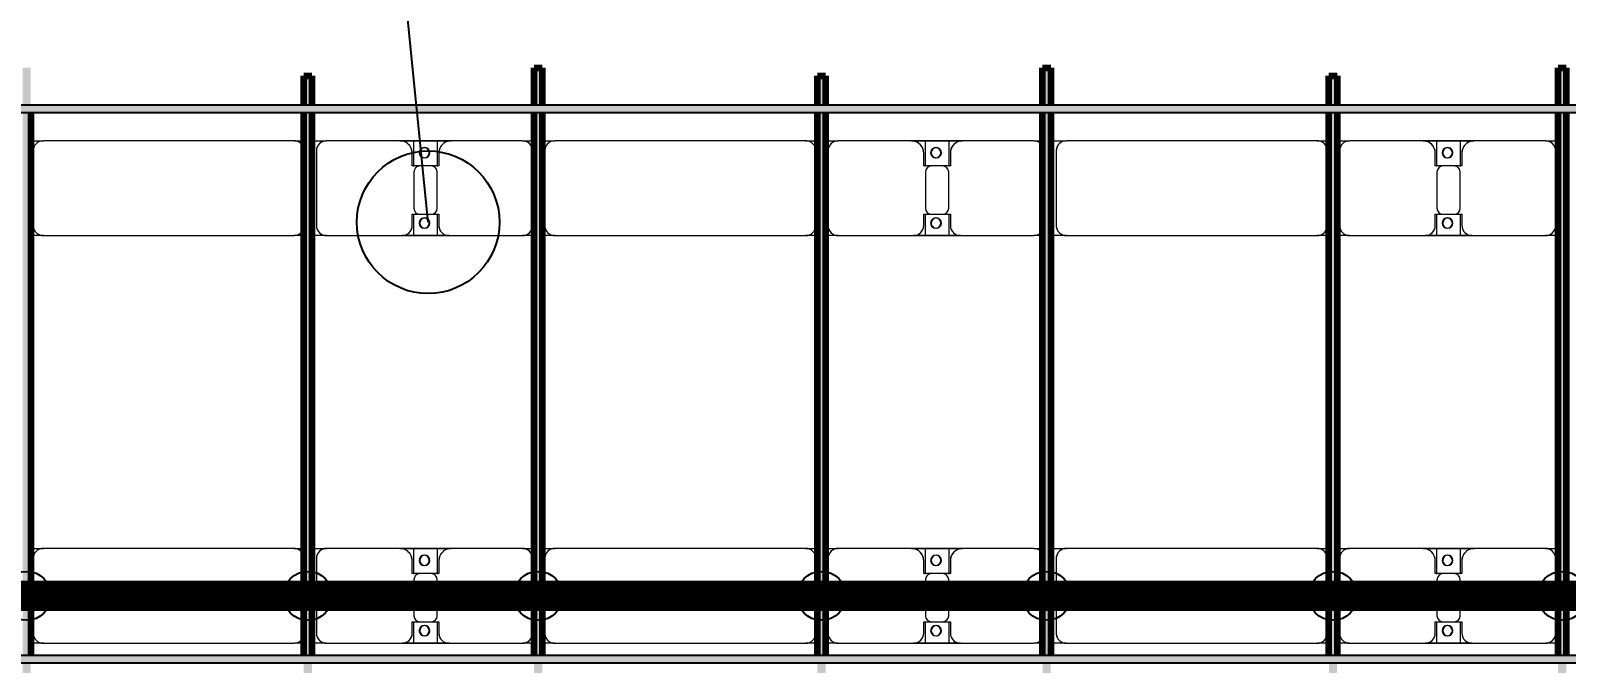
# Model space of a CAD drawing. Header units: millimetres. Extents: x -268744 to 115753, y -96240 to -10461.
# Drawn here: x -232124 to -224589, y -22647 to -19543 of the extents above; entities that cross this region are included whole.
import ezdxf

# ---------------------------------------------------------------- set-up
doc = ezdxf.new("R2010")
doc.units = ezdxf.units.MM
for name, color, linetype, lineweight in [('A-ANNO-DIMS', 211, 'Continuous', 9), ('A-ANNO-DIMS-900', 211, 'Continuous', 9), ('A-GENM', 13, 'Continuous', 9), ('S-BEAM', 12, 'Continuous', 9)]:
    doc.layers.add(name, color=color, linetype=linetype, lineweight=lineweight)
for name, color, linetype in [('GC-BICH NEO', 6, 'Continuous'), ('GC-DAY NEO', 5, 'Continuous'), ('GC-HOP 40x60 GIA CUONG', 1, 'Continuous')]:
    doc.layers.add(name, color=color, linetype=linetype)
doc.styles.add('Trebuchet MS', font='trebuc.ttf', dxfattribs={"width": 0.8, "height": 2700})
doc.dimstyles.new('Arc_Length_-_3mm_Trebuchet_MS_3', dxfattribs={"dimscale": 304.8, "dimtxt": 2783.567448, "dimasz": 2.952756, "dimexe": 4.429134, "dimexo": 4.429134, "dimgap": 0.885827, "dimtad": 1, "dimdec": 0, "dimrnd": 10, "dimzin": 0, "dimdsep": 46, "dimtxsty": 'Trebuchet MS', "dimblk1": 'OBLIQUE', "dimblk2": 'OBLIQUE', "dimsah": 1, "dimcen": 0.09, "dimdle": 2.952756, "dimazin": 0, "dimtfac": 1, "dimtdec": 4, "dimtix": 1, "dimtmove": 0, "dimatfit": 3, "dimfxl": 1, "dimtvp": 1, "dimtfill": 1, "dimtolj": 1, "dimtzin": 0, "dimarcsym": 2})

# ---------------------------------------------------------------- blocks, each defined once
blk = doc.blocks.new('Dầm C52 - Dầm C52-V21-KHUNG KẾT CẤU BÈ PIN 1')
at = {"layer": 'S-BEAM', "lineweight": 140}
h = blk.add_hatch(color=1, dxfattribs=at)
h.paths.add_polyline_path([(-25480.9, 20), (-25480.9, -20), (-25440.9, -20), (-25445.2, 20)])
h.paths.add_polyline_path([(-25400.9, 20), (-25400.9, -20), (-19440.9, -20), (-19443, 20), (-24983.5, 20)])
h.paths.add_polyline_path([(-19400.9, 5.7), (-19400.9, -20), (-13440.9, -20), (-13440.9, 20), (-19400.9, 20)])
h.paths.add_polyline_path([(-13400.9, 5.7), (-13400.9, -20), (-7440.9, -20), (-7440.9, 20), (-13400.9, 20)])
h.paths.add_polyline_path([(-7400.9, -20), (-1440.9, -20), (-1440.9, 20), (-7400.9, 20), (-7400.9, 5.7)])
h.paths.add_polyline_path([(-1400.9, 5.7), (-1400.9, -20), (4559.1, -20), (4559.1, 20), (-1400.9, 20)])
h.paths.add_polyline_path([(4599.1, 20), (4599.1, -20), (10559.1, -20), (10559.1, 20), (5027.2, 20)])
h.paths.add_polyline_path([(10599.1, 5.7), (10599.1, -20), (16559.1, -20), (16559.1, 20), (10599.1, 20)])
h.paths.add_polyline_path([(16599.1, -20), (22559.1, -20), (22559.1, 20), (16599.1, 20), (16599.1, 5.7)])
h.paths.add_polyline_path([(22599.1, 5.7), (22599.1, -20), (25259.1, -20), (25259.1, 20), (22599.1, 20)])
h.paths.add_polyline_path([(25299.1, -20), (25480.9, -20), (25480.9, 20), (25299.1, 20), (25299.1, 5.7)])
at = {"layer": 'S-BEAM', "color": 1, "lineweight": 140}
blk.add_line((25259.1, -20), (22599.1, -20), dxfattribs=at)
blk = doc.blocks.new('Dầm C52 - Dầm C52-102503-KHUNG KẾT CẤU BÈ PIN 1')
at = {"layer": 'S-BEAM', "lineweight": 140}
h = blk.add_hatch(color=1, dxfattribs=at)
h.paths.add_polyline_path([(-25480.9, 20), (-25480.9, -20), (-25440.9, -20), (-25440.9, 20)])
h.paths.add_polyline_path([(-25400.9, 20), (-25400.9, -20), (-19440.9, -20), (-19443, 20), (-24983.5, 20)])
h.paths.add_polyline_path([(-19400.9, 20), (-19400.9, -20), (-13440.9, -20), (-13440.9, 20), (-17596.2, 20)])
h.paths.add_polyline_path([(-13400.9, -20), (-7440.9, -20), (-7440.9, 20), (-13400.9, 20)])
h.paths.add_polyline_path([(-7400.9, -20), (-1440.9, -20), (-1440.9, 20), (-7400.9, 20)])
h.paths.add_polyline_path([(-1400.9, -20), (4559.1, -20), (4559.1, 20), (-1400.9, 20)])
h.paths.add_polyline_path([(4599.1, -20), (10559.1, -20), (10559.1, 20), (4599.1, 20)])
h.paths.add_polyline_path([(10599.1, 20), (10599.1, -20), (16559.1, -20), (16559.1, 20), (11952.8, 20)])
h.paths.add_polyline_path([(16599.1, -20), (22559.1, -20), (22559.1, 20), (16599.1, 20)])
h.paths.add_polyline_path([(22599.1, -20), (25259.1, -20), (25259.1, 20), (22599.1, 20)])
h.paths.add_polyline_path([(25299.1, -20), (25441.8, -20), (25441.8, 20), (25299.1, 20)])
at = {"layer": 'S-BEAM', "color": 1, "lineweight": 140}
for p, q in [((22599.1, 20), (25259.1, 20)), ((25299.1, 20), (25441.8, 20)), ((25441.8, 20), (25441.8, -20)), ((25259.1, -20), (22599.1, -20)), ((25441.8, -20), (25299.1, -20))]:
    blk.add_line(p, q, dxfattribs=at)
blk = doc.blocks.new('Dầm C52 - Dầm C52-V2-KHUNG KẾT CẤU BÈ PIN 1')
at = {"layer": 'S-BEAM', "lineweight": 140}
h = blk.add_hatch(color=1, dxfattribs=at)
h.paths.add_polyline_path([(-25480.9, 20), (-25480.9, -20), (-25440.9, -20), (-25440.9, 20)])
h.paths.add_polyline_path([(-25400.9, 20), (-25400.9, -20), (-19440.9, -20), (-19443, 20), (-24983.5, 20)])
h.paths.add_polyline_path([(-19400.9, 20), (-19400.9, -20), (-13440.9, -20), (-13440.9, 20), (-18519.6, 20)])
h.paths.add_polyline_path([(-13400.9, -20), (-7440.9, -20), (-7440.9, 20), (-13400.9, 20)])
h.paths.add_polyline_path([(-7400.9, 20), (-7400.9, -20), (-1440.9, -20), (-1440.9, 20), (-6515.3, 20)])
h.paths.add_polyline_path([(-1400.9, 20), (-1400.9, -20), (4559.1, -20), (4559.1, 20), (-974.9, 20)])
h.paths.add_polyline_path([(4599.1, -20), (10559.1, -20), (10559.1, 20), (4599.1, 20)])
h.paths.add_polyline_path([(10599.1, -20), (16559.1, -20), (16559.1, 20), (10599.1, 20)])
h.paths.add_polyline_path([(16599.1, 20), (16599.1, -20), (22559.1, -20), (22559.1, 20), (17493.2, 20)])
h.paths.add_polyline_path([(22599.1, 20), (22599.1, -20), (25259.1, -20), (25259.1, 20), (23033.7, 20)])
h.paths.add_polyline_path([(25299.1, -20), (25480.9, -20), (25480.9, 20), (25299.1, 20)])
at = {"layer": 'S-BEAM', "color": 1, "lineweight": 140}
for p, q in [((22599.1, 20), (25259.1, 20)), ((25299.1, 20), (25480.9, 20)), ((25480.9, 20), (25480.9, -20)), ((25259.1, -20), (22599.1, -20)), ((25480.9, -20), (25299.1, -20))]:
    blk.add_line(p, q, dxfattribs=at)
blk = doc.blocks.new('Dai phao do pin - DẢI PHAO ĐỠ PIN-V27-KHUNG KẾT CẤU BÈ PIN 1')
at = {"layer": 'A-GENM', "color": 7}
for p, q in [((21907.6, 241.6), (21969.7, 241.6)), ((21907.6, 241.6), (21969.7, 241.6)), ((23200.3, 241.6), (21969.7, 241.6)), ((23200.3, 241.6), (23247.6, 241.6)), ((23200.3, 241.6), (23247.6, 241.6)), ((23287.6, 241.6), (23359.7, 241.6)), ((23287.6, 241.6), (23359.7, 241.6)), ((23719.7, 241.6), (23359.7, 241.6)), ((23719.7, 241.6), (23902.2, 241.6)), ((23902.2, 241.6), (23719.7, 241.6)), ((23787.8, 241.6), (23970.3, 241.6)), ((23787.8, 116.2), (23787.8, 241.6)), ((23970.3, 241.6), (23787.8, 241.6)), ((23902.2, 241.6), (23902.2, 116.2)), ((24320.3, 241.6), (23970.3, 241.6)), ((24320.3, 241.6), (24377.6, 241.6)), ((24320.3, 241.6), (24377.6, 241.6)), ((24417.6, 241.6), (24479.7, 241.6)), ((24417.6, 241.6), (24479.7, 241.6)), ((25710.3, 241.6), (24479.7, 241.6)), ((25710.3, 241.6), (25767.6, 241.6)), ((25710.3, 241.6), (25767.6, 241.6)), ((25807.6, 241.6), (25869.7, 241.6)), ((25807.6, 241.6), (25869.7, 241.6)), ((26229.7, 241.6), (25869.7, 241.6)), ((26229.7, 241.6), (26412.2, 241.6)), ((26412.2, 241.6), (26229.7, 241.6)), ((26297.8, 241.6), (26480.3, 241.6)), ((26297.8, 116.2), (26297.8, 241.6)), ((26480.3, 241.6), (26297.8, 241.6)), ((26412.2, 241.6), (26412.2, 116.2)), ((26830.3, 241.6), (26480.3, 241.6)), ((26830.3, 241.6), (26872.6, 241.6)), ((26830.3, 241.6), (26872.6, 241.6)), ((26912.6, 241.6), (26989.7, 241.6)), ((26912.6, 241.6), (26989.7, 241.6)), ((28220.3, 241.6), (26989.7, 241.6)), ((28220.3, 241.6), (28277.6, 241.6)), ((28220.3, 241.6), (28277.6, 241.6)), ((28317.6, 241.6), (28379.7, 241.6)), ((28317.6, 241.6), (28379.7, 241.6)), ((28739.7, 241.6), (28379.7, 241.6)), ((28739.7, 241.6), (28922.2, 241.6)), ((28922.2, 241.6), (28739.7, 241.6)), ((28807.8, 241.6), (28990.3, 241.6)), ((28807.8, 116.2), (28807.8, 241.6)), ((28990.3, 241.6), (28807.8, 241.6)), ((28922.2, 241.6), (28922.2, 116.2)), ((29340.3, 241.6), (28990.3, 241.6)), ((29340.3, 241.6), (29402.6, 241.6)), ((29340.3, 241.6), (29402.6, 241.6)), ((21919.7, 191.6), (21919.7, -173.4)), ((23309.7, 191.6), (23309.7, -173.4)), ((23779.7, 118.2), (23779.7, 181.6)), ((23910.3, 181.6), (23910.3, 118.2)), ((24370.3, -173.4), (24370.3, 191.6)), ((24429.7, 191.6), (24429.7, -173.4)), ((25760.3, -173.4), (25760.3, 191.6)), ((25819.7, 191.6), (25819.7, -173.4)), ((26289.7, 118.2), (26289.7, 181.6)), ((26420.3, 181.6), (26420.3, 118.2)), ((26939.7, 191.6), (26939.7, -173.4)), ((28270.3, -173.4), (28270.3, 191.6)), ((28329.7, 191.6), (28329.7, -173.4)), ((28799.7, 118.2), (28799.7, 181.6)), ((28930.3, 181.6), (28930.3, 118.2)), ((29390.3, -173.4), (29390.3, 191.6)), ((23872.2, 118.2), (23779.7, 118.2)), ((23787.8, 88.2), (23787.8, -88.2)), ((23910.3, 118.2), (23817.8, 118.2)), ((23902.2, -88.2), (23902.2, 88.2)), ((26382.2, 118.2), (26289.7, 118.2)), ((26297.8, 88.2), (26297.8, -88.2)), ((26420.3, 118.2), (26327.8, 118.2)), ((26412.2, -88.2), (26412.2, 88.2)), ((28892.2, 118.2), (28799.7, 118.2)), ((28807.8, 88.2), (28807.8, -88.2)), ((28930.3, 118.2), (28837.8, 118.2)), ((28922.2, -88.2), (28922.2, 88.2)), ((23779.7, -173.4), (23779.7, -118.2)), ((23779.7, -118.2), (23872.2, -118.2)), ((23787.8, -223.4), (23787.8, -116.2)), ((23817.8, -118.2), (23910.3, -118.2)), ((23902.2, -116.2), (23902.2, -223.4)), ((23910.3, -118.2), (23910.3, -173.4)), ((26289.7, -173.4), (26289.7, -118.2)), ((26289.7, -118.2), (26382.2, -118.2)), ((26297.8, -223.4), (26297.8, -116.2)), ((26327.8, -118.2), (26420.3, -118.2)), ((26412.2, -116.2), (26412.2, -223.4)), ((26420.3, -118.2), (26420.3, -173.4)), ((28799.7, -173.4), (28799.7, -118.2)), ((28799.7, -118.2), (28892.2, -118.2)), ((28807.8, -223.4), (28807.8, -116.2)), ((28837.8, -118.2), (28930.3, -118.2)), ((28922.2, -116.2), (28922.2, -223.4)), ((28930.3, -118.2), (28930.3, -173.4)), ((21969.7, -223.4), (21907.6, -223.4)), ((21969.7, -223.4), (21907.6, -223.4)), ((21969.7, -223.4), (23200.3, -223.4)), ((23247.6, -223.4), (23200.3, -223.4)), ((23247.6, -223.4), (23200.3, -223.4)), ((23359.7, -223.4), (23287.6, -223.4)), ((23359.7, -223.4), (23287.6, -223.4)), ((23359.7, -223.4), (23729.7, -223.4)), ((23902.2, -223.4), (23729.7, -223.4)), ((23729.7, -223.4), (23902.2, -223.4)), ((23960.3, -223.4), (23787.8, -223.4)), ((23787.8, -223.4), (23960.3, -223.4)), ((23960.3, -223.4), (24320.3, -223.4)), ((24377.6, -223.4), (24320.3, -223.4)), ((24377.6, -223.4), (24320.3, -223.4)), ((24479.7, -223.4), (24417.6, -223.4)), ((24479.7, -223.4), (24417.6, -223.4)), ((24479.7, -223.4), (25710.3, -223.4)), ((25767.6, -223.4), (25710.3, -223.4)), ((25767.6, -223.4), (25710.3, -223.4)), ((25869.7, -223.4), (25807.6, -223.4)), ((25869.7, -223.4), (25807.6, -223.4)), ((25869.7, -223.4), (26239.7, -223.4)), ((26412.2, -223.4), (26239.7, -223.4)), ((26239.7, -223.4), (26412.2, -223.4)), ((26470.3, -223.4), (26297.8, -223.4)), ((26297.8, -223.4), (26470.3, -223.4)), ((26470.3, -223.4), (26830.3, -223.4)), ((26872.6, -223.4), (26830.3, -223.4)), ((26872.6, -223.4), (26830.3, -223.4)), ((26989.7, -223.4), (26912.6, -223.4)), ((26989.7, -223.4), (26912.6, -223.4)), ((26989.7, -223.4), (28220.3, -223.4)), ((28277.6, -223.4), (28220.3, -223.4)), ((28277.6, -223.4), (28220.3, -223.4)), ((28379.7, -223.4), (28317.6, -223.4)), ((28379.7, -223.4), (28317.6, -223.4)), ((28379.7, -223.4), (28749.7, -223.4)), ((28922.2, -223.4), (28749.7, -223.4)), ((28749.7, -223.4), (28922.2, -223.4)), ((28980.3, -223.4), (28807.8, -223.4)), ((28807.8, -223.4), (28980.3, -223.4)), ((28980.3, -223.4), (29340.3, -223.4)), ((29402.6, -223.4), (29340.3, -223.4)), ((29402.6, -223.4), (29340.3, -223.4))]:
    blk.add_line(p, q, dxfattribs=at)
for centre, radius, start, end in [((21969.7, 191.6), 50, 90, 180), ((21969.7, 191.6), 50, 105, 135), ((23200.3, 191.6), 50, 30, 90), ((23200.3, 191.6), 50, 60, 90), ((23359.7, 191.6), 50, 90, 180), ((23359.7, 191.6), 50, 105, 180), ((23719.7, 181.6), 60, 0, 90), ((23719.7, 181.6), 60, 0, 60), ((23970.3, 181.6), 60, 90, 180), ((23970.3, 181.6), 60, 120, 180), ((24320.3, 191.6), 50, 360, 90), ((24320.3, 191.6), 50, 360, 75), ((24479.7, 191.6), 50, 90, 180), ((24479.7, 191.6), 50, 105, 135), ((25710.3, 191.6), 50, 0, 90), ((25710.3, 191.6), 50, 60, 90), ((25869.7, 191.6), 50, 90, 180), ((25869.7, 191.6), 50, 105, 180), ((26229.7, 181.6), 60, 0, 90), ((26229.7, 181.6), 60, 0, 60), ((26480.3, 181.6), 60, 90, 180), ((26480.3, 181.6), 60, 120, 180), ((26830.3, 191.6), 50, 30, 90), ((26830.3, 191.6), 50, 30, 75), ((26989.7, 191.6), 50, 90, 180), ((26989.7, 191.6), 50, 105, 135), ((28220.3, 191.6), 50, 0, 90), ((28220.3, 191.6), 50, 60, 90), ((28379.7, 191.6), 50, 90, 180), ((28379.7, 191.6), 50, 105, 180), ((28739.7, 181.6), 60, 360, 90), ((28739.7, 181.6), 60, 360, 60), ((28990.3, 181.6), 60, 90, 180), ((28990.3, 181.6), 60, 120, 180), ((29340.3, 191.6), 50, 360, 90), ((29340.3, 191.6), 50, 360, 75), ((21969.7, 191.6), 50, 150, 180), ((23838.6, 183.2), 25, 0, 180), ((23838.6, 183.2), 25, 180, 0), ((23838.6, 183.2), 25, 360, 165), ((23841.4, 183.2), 25, 360, 180), ((23841.4, 183.2), 25, 90, 180), ((23841.4, 183.2), 25, 180, 0), ((23841.4, 183.2), 25, 180, 300), ((23838.6, 183.2), 25, 210, 0), ((23841.4, 183.2), 25, 15, 75), ((23841.4, 183.2), 25, 330, 345), ((24479.7, 191.6), 50, 150, 180), ((25710.3, 191.6), 50, 15, 30), ((26348.6, 183.2), 25, 360, 180), ((26348.6, 183.2), 25, 180, 360), ((26348.6, 183.2), 25, 360, 165), ((26351.4, 183.2), 25, 0, 180), ((26351.4, 183.2), 25, 90, 180), ((26351.4, 183.2), 25, 180, 360), ((26351.4, 183.2), 25, 180, 300), ((26348.6, 183.2), 25, 210, 360), ((26351.4, 183.2), 25, 15, 75), ((26351.4, 183.2), 25, 330, 345), ((26989.7, 191.6), 50, 150, 180), ((28220.3, 191.6), 50, 15, 30), ((28858.6, 183.2), 25, 0, 180), ((28858.6, 183.2), 25, 180, 0), ((28858.6, 183.2), 25, 0, 165), ((28861.4, 183.2), 25, 0, 180), ((28861.4, 183.2), 25, 90, 180), ((28861.4, 183.2), 25, 180, 0), ((28861.4, 183.2), 25, 180, 300), ((28858.6, 183.2), 25, 210, 0), ((28861.4, 183.2), 25, 15, 75), ((28861.4, 183.2), 25, 330, 345), ((23817.8, 88.2), 30, 90, 180), ((23872.2, 88.2), 30, 360, 90), ((26327.8, 88.2), 30, 90, 180), ((26382.2, 88.2), 30, 360, 90), ((28837.8, 88.2), 30, 90, 180), ((28892.2, 88.2), 30, 0, 90), ((23817.8, -88.2), 30, 180, 270), ((23838.6, -161.8), 25, 0, 180), ((23838.6, -161.8), 25, 105, 165), ((23841.4, -161.8), 25, 0, 180), ((23841.4, -161.8), 25, 105, 180), ((23838.6, -161.8), 25, 0, 75), ((23841.4, -161.8), 25, 15, 75), ((23872.2, -88.2), 30, 270, 360), ((26327.8, -88.2), 30, 180, 270), ((26348.6, -161.8), 25, 0, 180), ((26348.6, -161.8), 25, 105, 165), ((26351.4, -161.8), 25, 0, 180), ((26351.4, -161.8), 25, 105, 180), ((26348.6, -161.8), 25, 0, 75), ((26351.4, -161.8), 25, 15, 75), ((26382.2, -88.2), 30, 270, 360), ((28837.8, -88.2), 30, 180, 270), ((28858.6, -161.8), 25, 360, 180), ((28858.6, -161.8), 25, 105, 165), ((28861.4, -161.8), 25, 360, 180), ((28861.4, -161.8), 25, 105, 180), ((28858.6, -161.8), 25, 0, 75), ((28861.4, -161.8), 25, 15, 75), ((28892.2, -88.2), 30, 270, 360), ((21969.7, -173.4), 50, 180, 270), ((21969.7, -173.4), 50, 180, 210), ((21969.7, -173.4), 50, 240, 270), ((23200.3, -173.4), 50, 270, 330), ((23200.3, -173.4), 50, 285, 300), ((23359.7, -173.4), 50, 180, 270), ((23359.7, -173.4), 50, 180, 255), ((23729.7, -173.4), 50, 270, 360), ((23729.7, -173.4), 50, 285, 0), ((23838.6, -161.8), 25, 180, 360), ((23838.6, -161.8), 25, 195, 0), ((23841.4, -161.8), 25, 180, 0), ((23841.4, -161.8), 25, 180, 270), ((23841.4, -161.8), 25, 285, 345), ((23960.3, -173.4), 50, 180, 270), ((23960.3, -173.4), 50, 180, 255), ((24320.3, -173.4), 50, 270, 360), ((24320.3, -173.4), 50, 285, 360), ((24479.7, -173.4), 50, 180, 270), ((24479.7, -173.4), 50, 180, 210), ((24479.7, -173.4), 50, 240, 270), ((25710.3, -173.4), 50, 270, 360), ((25710.3, -173.4), 50, 285, 300), ((25710.3, -173.4), 50, 330, 360), ((25869.7, -173.4), 50, 180, 270), ((25869.7, -173.4), 50, 180, 255), ((26239.7, -173.4), 50, 270, 360), ((26239.7, -173.4), 50, 285, 360), ((26348.6, -161.8), 25, 180, 0), ((26348.6, -161.8), 25, 195, 0), ((26351.4, -161.8), 25, 180, 0), ((26351.4, -161.8), 25, 180, 270), ((26351.4, -161.8), 25, 285, 345), ((26470.3, -173.4), 50, 180, 270), ((26470.3, -173.4), 50, 180, 255), ((26830.3, -173.4), 50, 270, 330), ((26830.3, -173.4), 50, 285, 330), ((26989.7, -173.4), 50, 180, 270), ((26989.7, -173.4), 50, 180, 210), ((26989.7, -173.4), 50, 240, 270), ((28220.3, -173.4), 50, 270, 0), ((28220.3, -173.4), 50, 285, 300), ((28220.3, -173.4), 50, 330, 0), ((28379.7, -173.4), 50, 180, 270), ((28379.7, -173.4), 50, 180, 255), ((28749.7, -173.4), 50, 270, 360), ((28749.7, -173.4), 50, 285, 360), ((28858.6, -161.8), 25, 180, 0), ((28858.6, -161.8), 25, 195, 0), ((28861.4, -161.8), 25, 180, 360), ((28861.4, -161.8), 25, 180, 270), ((28861.4, -161.8), 25, 285, 345), ((28980.3, -173.4), 50, 180, 270), ((28980.3, -173.4), 50, 180, 255), ((29340.3, -173.4), 50, 270, 360), ((29340.3, -173.4), 50, 285, 360)]:
    blk.add_arc(centre, radius, start, end, dxfattribs=at)
blk = doc.blocks.new('Dai phao do pin - DẢI PHAO ĐỠ PIN-V28-KHUNG KẾT CẤU BÈ PIN 1')
at = {"layer": 'A-GENM', "color": 7}
for p, q in [((21907.6, 241.6), (21969.7, 241.6)), ((21907.6, 241.6), (21969.7, 241.6)), ((23200.3, 241.6), (21969.7, 241.6)), ((23200.3, 241.6), (23247.6, 241.6)), ((23200.3, 241.6), (23247.6, 241.6)), ((23287.6, 241.6), (23359.7, 241.6)), ((23287.6, 241.6), (23359.7, 241.6)), ((23719.7, 241.6), (23359.7, 241.6)), ((23719.7, 241.6), (23902.2, 241.6)), ((23902.2, 241.6), (23719.7, 241.6)), ((23787.8, 241.6), (23970.3, 241.6)), ((23787.8, 116.2), (23787.8, 241.6)), ((23970.3, 241.6), (23787.8, 241.6)), ((23902.2, 241.6), (23902.2, 116.2)), ((24320.3, 241.6), (23970.3, 241.6)), ((24320.3, 241.6), (24377.6, 241.6)), ((24320.3, 241.6), (24377.6, 241.6)), ((24417.6, 241.6), (24479.7, 241.6)), ((24417.6, 241.6), (24479.7, 241.6)), ((25710.3, 241.6), (24479.7, 241.6)), ((25710.3, 241.6), (25767.6, 241.6)), ((25710.3, 241.6), (25767.6, 241.6)), ((25807.6, 241.6), (25869.7, 241.6)), ((25807.6, 241.6), (25869.7, 241.6)), ((26229.7, 241.6), (25869.7, 241.6)), ((26229.7, 241.6), (26412.2, 241.6)), ((26412.2, 241.6), (26229.7, 241.6)), ((26297.8, 241.6), (26480.3, 241.6)), ((26297.8, 116.2), (26297.8, 241.6)), ((26480.3, 241.6), (26297.8, 241.6)), ((26412.2, 241.6), (26412.2, 116.2)), ((26830.3, 241.6), (26480.3, 241.6)), ((26830.3, 241.6), (26872.6, 241.6)), ((26830.3, 241.6), (26872.6, 241.6)), ((26912.6, 241.6), (26989.7, 241.6)), ((26912.6, 241.6), (26989.7, 241.6)), ((28220.3, 241.6), (26989.7, 241.6)), ((28220.3, 241.6), (28277.6, 241.6)), ((28220.3, 241.6), (28277.6, 241.6)), ((28317.6, 241.6), (28379.7, 241.6)), ((28317.6, 241.6), (28379.7, 241.6)), ((28739.7, 241.6), (28379.7, 241.6)), ((28739.7, 241.6), (28922.2, 241.6)), ((28922.2, 241.6), (28739.7, 241.6)), ((28807.8, 241.6), (28990.3, 241.6)), ((28807.8, 116.2), (28807.8, 241.6)), ((28990.3, 241.6), (28807.8, 241.6)), ((28922.2, 241.6), (28922.2, 116.2)), ((29340.3, 241.6), (28990.3, 241.6)), ((29340.3, 241.6), (29402.6, 241.6)), ((29340.3, 241.6), (29402.6, 241.6)), ((21919.7, 191.6), (21919.7, -173.4)), ((23309.7, 191.6), (23309.7, -173.4)), ((23779.7, 118.2), (23779.7, 181.6)), ((23910.3, 181.6), (23910.3, 118.2)), ((24370.3, -173.4), (24370.3, 191.6)), ((24429.7, 191.6), (24429.7, -173.4)), ((25760.3, -173.4), (25760.3, 191.6)), ((25819.7, 191.6), (25819.7, -173.4)), ((26289.7, 118.2), (26289.7, 181.6)), ((26420.3, 181.6), (26420.3, 118.2)), ((26939.7, 191.6), (26939.7, -173.4)), ((28270.3, -173.4), (28270.3, 191.6)), ((28329.7, 191.6), (28329.7, -173.4)), ((28799.7, 118.2), (28799.7, 181.6)), ((28930.3, 181.6), (28930.3, 118.2)), ((29390.3, -173.4), (29390.3, 191.6)), ((23872.2, 118.2), (23779.7, 118.2)), ((23787.8, 88.2), (23787.8, -88.2)), ((23910.3, 118.2), (23817.8, 118.2)), ((23902.2, -88.2), (23902.2, 88.2)), ((26382.2, 118.2), (26289.7, 118.2)), ((26297.8, 88.2), (26297.8, -88.2)), ((26420.3, 118.2), (26327.8, 118.2)), ((26412.2, -88.2), (26412.2, 88.2)), ((28892.2, 118.2), (28799.7, 118.2)), ((28807.8, 88.2), (28807.8, -88.2)), ((28930.3, 118.2), (28837.8, 118.2)), ((28922.2, -88.2), (28922.2, 88.2)), ((23779.7, -173.4), (23779.7, -118.2)), ((23779.7, -118.2), (23872.2, -118.2)), ((23787.8, -223.4), (23787.8, -116.2)), ((23817.8, -118.2), (23910.3, -118.2)), ((23902.2, -116.2), (23902.2, -223.4)), ((23910.3, -118.2), (23910.3, -173.4)), ((26289.7, -173.4), (26289.7, -118.2)), ((26289.7, -118.2), (26382.2, -118.2)), ((26297.8, -223.4), (26297.8, -116.2)), ((26327.8, -118.2), (26420.3, -118.2)), ((26412.2, -116.2), (26412.2, -223.4)), ((26420.3, -118.2), (26420.3, -173.4)), ((28799.7, -173.4), (28799.7, -118.2)), ((28799.7, -118.2), (28892.2, -118.2)), ((28807.8, -223.4), (28807.8, -116.2)), ((28837.8, -118.2), (28930.3, -118.2)), ((28922.2, -116.2), (28922.2, -223.4)), ((28930.3, -118.2), (28930.3, -173.4)), ((21969.7, -223.4), (21907.6, -223.4)), ((21969.7, -223.4), (21907.6, -223.4)), ((21969.7, -223.4), (23200.3, -223.4)), ((23247.6, -223.4), (23200.3, -223.4)), ((23247.6, -223.4), (23200.3, -223.4)), ((23359.7, -223.4), (23287.6, -223.4)), ((23359.7, -223.4), (23287.6, -223.4)), ((23359.7, -223.4), (23729.7, -223.4)), ((23902.2, -223.4), (23729.7, -223.4)), ((23729.7, -223.4), (23902.2, -223.4)), ((23960.3, -223.4), (23787.8, -223.4)), ((23787.8, -223.4), (23960.3, -223.4)), ((23960.3, -223.4), (24320.3, -223.4)), ((24377.6, -223.4), (24320.3, -223.4)), ((24377.6, -223.4), (24320.3, -223.4)), ((24479.7, -223.4), (24417.6, -223.4)), ((24479.7, -223.4), (24417.6, -223.4)), ((24479.7, -223.4), (25710.3, -223.4)), ((25767.6, -223.4), (25710.3, -223.4)), ((25767.6, -223.4), (25710.3, -223.4)), ((25869.7, -223.4), (25807.6, -223.4)), ((25869.7, -223.4), (25807.6, -223.4)), ((25869.7, -223.4), (26239.7, -223.4)), ((26412.2, -223.4), (26239.7, -223.4)), ((26239.7, -223.4), (26412.2, -223.4)), ((26470.3, -223.4), (26297.8, -223.4)), ((26297.8, -223.4), (26470.3, -223.4)), ((26470.3, -223.4), (26830.3, -223.4)), ((26872.6, -223.4), (26830.3, -223.4)), ((26872.6, -223.4), (26830.3, -223.4)), ((26989.7, -223.4), (26912.6, -223.4)), ((26989.7, -223.4), (26912.6, -223.4)), ((26989.7, -223.4), (28220.3, -223.4)), ((28277.6, -223.4), (28220.3, -223.4)), ((28277.6, -223.4), (28220.3, -223.4)), ((28379.7, -223.4), (28317.6, -223.4)), ((28379.7, -223.4), (28317.6, -223.4)), ((28379.7, -223.4), (28749.7, -223.4)), ((28922.2, -223.4), (28749.7, -223.4)), ((28749.7, -223.4), (28922.2, -223.4)), ((28980.3, -223.4), (28807.8, -223.4)), ((28807.8, -223.4), (28980.3, -223.4)), ((28980.3, -223.4), (29340.3, -223.4)), ((29402.6, -223.4), (29340.3, -223.4)), ((29402.6, -223.4), (29340.3, -223.4))]:
    blk.add_line(p, q, dxfattribs=at)
for centre, radius, start, end in [((21969.7, 191.6), 50, 90, 180), ((21969.7, 191.6), 50, 105, 135), ((23200.3, 191.6), 50, 30, 90), ((23200.3, 191.6), 50, 60, 90), ((23359.7, 191.6), 50, 90, 180), ((23359.7, 191.6), 50, 105, 180), ((23719.7, 181.6), 60, 0, 90), ((23719.7, 181.6), 60, 0, 60), ((23970.3, 181.6), 60, 90, 180), ((23970.3, 181.6), 60, 120, 180), ((24320.3, 191.6), 50, 360, 90), ((24320.3, 191.6), 50, 360, 75), ((24479.7, 191.6), 50, 90, 180), ((24479.7, 191.6), 50, 105, 135), ((25710.3, 191.6), 50, 0, 90), ((25710.3, 191.6), 50, 60, 90), ((25869.7, 191.6), 50, 90, 180), ((25869.7, 191.6), 50, 105, 180), ((26229.7, 181.6), 60, 0, 90), ((26229.7, 181.6), 60, 0, 60), ((26480.3, 181.6), 60, 90, 180), ((26480.3, 181.6), 60, 120, 180), ((26830.3, 191.6), 50, 30, 90), ((26830.3, 191.6), 50, 30, 75), ((26989.7, 191.6), 50, 90, 180), ((26989.7, 191.6), 50, 105, 135), ((28220.3, 191.6), 50, 0, 90), ((28220.3, 191.6), 50, 60, 90), ((28379.7, 191.6), 50, 90, 180), ((28379.7, 191.6), 50, 105, 180), ((28739.7, 181.6), 60, 360, 90), ((28739.7, 181.6), 60, 360, 60), ((28990.3, 181.6), 60, 90, 180), ((28990.3, 181.6), 60, 120, 180), ((29340.3, 191.6), 50, 360, 90), ((29340.3, 191.6), 50, 360, 75), ((21969.7, 191.6), 50, 150, 180), ((23838.6, 183.2), 25, 0, 180), ((23838.6, 183.2), 25, 180, 0), ((23838.6, 183.2), 25, 360, 165), ((23841.4, 183.2), 25, 360, 180), ((23841.4, 183.2), 25, 90, 180), ((23841.4, 183.2), 25, 180, 0), ((23841.4, 183.2), 25, 180, 300), ((23838.6, 183.2), 25, 210, 0), ((23841.4, 183.2), 25, 15, 75), ((23841.4, 183.2), 25, 330, 345), ((24479.7, 191.6), 50, 150, 180), ((25710.3, 191.6), 50, 15, 30), ((26348.6, 183.2), 25, 360, 180), ((26348.6, 183.2), 25, 180, 360), ((26348.6, 183.2), 25, 360, 165), ((26351.4, 183.2), 25, 0, 180), ((26351.4, 183.2), 25, 90, 180), ((26351.4, 183.2), 25, 180, 360), ((26351.4, 183.2), 25, 180, 300), ((26348.6, 183.2), 25, 210, 360), ((26351.4, 183.2), 25, 15, 75), ((26351.4, 183.2), 25, 330, 345), ((26989.7, 191.6), 50, 150, 180), ((28220.3, 191.6), 50, 15, 30), ((28858.6, 183.2), 25, 0, 180), ((28858.6, 183.2), 25, 180, 0), ((28858.6, 183.2), 25, 0, 165), ((28861.4, 183.2), 25, 0, 180), ((28861.4, 183.2), 25, 90, 180), ((28861.4, 183.2), 25, 180, 0), ((28861.4, 183.2), 25, 180, 300), ((28858.6, 183.2), 25, 210, 0), ((28861.4, 183.2), 25, 15, 75), ((28861.4, 183.2), 25, 330, 345), ((23817.8, 88.2), 30, 90, 180), ((23872.2, 88.2), 30, 360, 90), ((26327.8, 88.2), 30, 90, 180), ((26382.2, 88.2), 30, 360, 90), ((28837.8, 88.2), 30, 90, 180), ((28892.2, 88.2), 30, 0, 90), ((23817.8, -88.2), 30, 180, 270), ((23838.6, -161.8), 25, 0, 180), ((23838.6, -161.8), 25, 105, 165), ((23841.4, -161.8), 25, 0, 180), ((23841.4, -161.8), 25, 105, 180), ((23838.6, -161.8), 25, 0, 75), ((23841.4, -161.8), 25, 15, 75), ((23872.2, -88.2), 30, 270, 360), ((26327.8, -88.2), 30, 180, 270), ((26348.6, -161.8), 25, 0, 180), ((26348.6, -161.8), 25, 105, 165), ((26351.4, -161.8), 25, 0, 180), ((26351.4, -161.8), 25, 105, 180), ((26348.6, -161.8), 25, 0, 75), ((26351.4, -161.8), 25, 15, 75), ((26382.2, -88.2), 30, 270, 360), ((28837.8, -88.2), 30, 180, 270), ((28858.6, -161.8), 25, 360, 180), ((28858.6, -161.8), 25, 105, 165), ((28861.4, -161.8), 25, 360, 180), ((28861.4, -161.8), 25, 105, 180), ((28858.6, -161.8), 25, 0, 75), ((28861.4, -161.8), 25, 15, 75), ((28892.2, -88.2), 30, 270, 360), ((21969.7, -173.4), 50, 180, 270), ((21969.7, -173.4), 50, 180, 210), ((21969.7, -173.4), 50, 240, 270), ((23200.3, -173.4), 50, 270, 330), ((23200.3, -173.4), 50, 285, 300), ((23359.7, -173.4), 50, 180, 270), ((23359.7, -173.4), 50, 180, 255), ((23729.7, -173.4), 50, 270, 360), ((23729.7, -173.4), 50, 285, 0), ((23838.6, -161.8), 25, 180, 360), ((23838.6, -161.8), 25, 195, 0), ((23841.4, -161.8), 25, 180, 0), ((23841.4, -161.8), 25, 180, 270), ((23841.4, -161.8), 25, 285, 345), ((23960.3, -173.4), 50, 180, 270), ((23960.3, -173.4), 50, 180, 255), ((24320.3, -173.4), 50, 270, 360), ((24320.3, -173.4), 50, 285, 360), ((24479.7, -173.4), 50, 180, 270), ((24479.7, -173.4), 50, 180, 210), ((24479.7, -173.4), 50, 240, 270), ((25710.3, -173.4), 50, 270, 360), ((25710.3, -173.4), 50, 285, 300), ((25710.3, -173.4), 50, 330, 360), ((25869.7, -173.4), 50, 180, 270), ((25869.7, -173.4), 50, 180, 255), ((26239.7, -173.4), 50, 270, 360), ((26239.7, -173.4), 50, 285, 360), ((26348.6, -161.8), 25, 180, 0), ((26348.6, -161.8), 25, 195, 0), ((26351.4, -161.8), 25, 180, 0), ((26351.4, -161.8), 25, 180, 270), ((26351.4, -161.8), 25, 285, 345), ((26470.3, -173.4), 50, 180, 270), ((26470.3, -173.4), 50, 180, 255), ((26830.3, -173.4), 50, 270, 330), ((26830.3, -173.4), 50, 285, 330), ((26989.7, -173.4), 50, 180, 270), ((26989.7, -173.4), 50, 180, 210), ((26989.7, -173.4), 50, 240, 270), ((28220.3, -173.4), 50, 270, 0), ((28220.3, -173.4), 50, 285, 300), ((28220.3, -173.4), 50, 330, 0), ((28379.7, -173.4), 50, 180, 270), ((28379.7, -173.4), 50, 180, 255), ((28749.7, -173.4), 50, 270, 360), ((28749.7, -173.4), 50, 285, 360), ((28858.6, -161.8), 25, 180, 0), ((28858.6, -161.8), 25, 195, 0), ((28861.4, -161.8), 25, 180, 360), ((28861.4, -161.8), 25, 180, 270), ((28861.4, -161.8), 25, 285, 345), ((28980.3, -173.4), 50, 180, 270), ((28980.3, -173.4), 50, 180, 255), ((29340.3, -173.4), 50, 270, 360), ((29340.3, -173.4), 50, 285, 360)]:
    blk.add_arc(centre, radius, start, end, dxfattribs=at)
blk = doc.blocks.new('Dầm C52 - Hộp 40x60-104813-KHUNG KẾT CẤU BÈ PIN 1')
at = {"layer": 'S-BEAM', "lineweight": 25}
blk.add_hatch(color=4, dxfattribs=at).paths.add_polyline_path([(-145811, -20), (145811, -20), (145811, 20), (-145811, 20)])
at = {"layer": 'S-BEAM', "color": 4, "lineweight": 25}
for p, q in [((-145811, 20), (145811, 20)), ((145811, -20), (-145811, -20))]:
    blk.add_line(p, q, dxfattribs=at)
blk = doc.blocks.new('Dầm C52 - Hộp 40x60-V24-KHUNG KẾT CẤU BÈ PIN 1')
at = {"layer": 'S-BEAM', "lineweight": 25}
blk.add_hatch(color=4, dxfattribs=at).paths.add_polyline_path([(-145811, -20), (145811, -20), (145811, 20), (-145811, 20)])
at = {"layer": 'S-BEAM', "color": 4, "lineweight": 25}
for p, q in [((-145811, 20), (145811, 20)), ((145811, -20), (-145811, -20))]:
    blk.add_line(p, q, dxfattribs=at)
blk = doc.blocks.new('be pin 1_rvt-1-KHUNG KẾT CẤU BÈ PIN 1')
at = {"layer": 'A-GENM', "lineweight": 9}
for name, p in [('Dai phao do pin - DẢI PHAO ĐỠ PIN-V28-KHUNG KẾT CẤU BÈ PIN 1', (-254031.8, -20324.7)), ('Dai phao do pin - DẢI PHAO ĐỠ PIN-V27-KHUNG KẾT CẤU BÈ PIN 1', (-254031.8, -22324.7))]:
    blk.add_blockref(name, p, dxfattribs=at)
at = {"layer": 'S-BEAM', "lineweight": 9, "rotation": 90.00000000032618}
for name, p in [('Dầm C52 - Dầm C52-V21-KHUNG KẾT CẤU BÈ PIN 1', (-232144.1, -45205.6)), ('Dầm C52 - Dầm C52-V2-KHUNG KẾT CẤU BÈ PIN 1', (-229634.1, -45205.6)), ('Dầm C52 - Dầm C52-V2-KHUNG KẾT CẤU BÈ PIN 1', (-227139.1, -45205.6)), ('Dầm C52 - Dầm C52-V2-KHUNG KẾT CẤU BÈ PIN 1', (-224609.1, -45205.6)), ('Dầm C52 - Dầm C52-102503-KHUNG KẾT CẤU BÈ PIN 1', (-230764.1, -45205.6)), ('Dầm C52 - Dầm C52-102503-KHUNG KẾT CẤU BÈ PIN 1', (-228244.1, -45205.6)), ('Dầm C52 - Dầm C52-102503-KHUNG KẾT CẤU BÈ PIN 1', (-225734.1, -45205.6))]:
    blk.add_blockref(name, p, dxfattribs=at)
at = {"layer": 'S-BEAM', "lineweight": 9}
for name, p in [('Dầm C52 - Hộp 40x60-V24-KHUNG KẾT CẤU BÈ PIN 1', (-110896.7, -19926.5)), ('Dầm C52 - Hộp 40x60-104813-KHUNG KẾT CẤU BÈ PIN 1', (-110896.7, -22626.5))]:
    blk.add_blockref(name, p, dxfattribs=at)
blk = doc.blocks.new('DIMBLOCK2-KHUNG KẾT CẤU BÈ PIN 1')
at = {"layer": 'A-ANNO-DIMS-900', "transparency": 16777216}
for p, q in [((-255984, -14861.3), (-255984, -13511.3)), ((-183734, -14861.3), (-183734, -13511.3)), ((-256884, -14861.3), (-183734, -14861.3)), ((-255984, -14861.3), (-255984, -18733.1)), ((-183734, -14861.3), (-183734, -18738.1))]:
    blk.add_line(p, q, dxfattribs=at)
at = {"layer": 'A-ANNO-DIMS-900', "lineweight": 70, "transparency": 16777216}
for p, q in [((-255984, -14861.3), (-255534, -14411.3)), ((-183734, -14861.3), (-183284, -14411.3)), ((-255984, -14861.3), (-256434, -15311.3)), ((-183734, -14861.3), (-184184, -15311.3))]:
    blk.add_line(p, q, dxfattribs=at)
at = {"layer": 'A-ANNO-DIMS-900', "color": 0, "transparency": 16777216, "insert": (-223397.4, -11136.4), "char_height": 2700, "width": 8492.24, "attachment_point": 1, "line_spacing_factor": 1.048425, "style": 'Trebuchet MS', "bg_fill": 3, "box_fill_scale": 1.25, "bg_fill_color": 256, "bg_fill_true_color": 13158600, "bg_fill_transparency": 0}
blk.add_mtext('72250', dxfattribs=at)
blk = doc.blocks.new('_Oblique')
at = {"color": 0, "linetype": 'ByBlock', "lineweight": -2}
blk.add_line((-0.5, -0.5), (0.5, 0.5), dxfattribs=at)

msp = doc.modelspace()

# ---------------------------------------------------------------- linework, layer by layer
at = {"layer": 'GC-BICH NEO'}
msp.add_circle((-230173.8, -20482.5), 350, dxfattribs=at)
at = {"layer": 'GC-HOP 40x60 GIA CUONG', "const_width": 150}
msp.add_lwpolyline([(-238981.4, -22315.6), (-224423.8, -22315.6)], dxfattribs=at)
at = {"layer": 'GC-HOP 40x60 GIA CUONG'}
for centre in [(-232144.1, -22315.6), (-230764.1, -22315.6), (-229634.1, -22315.6), (-228244.1, -22315.6), (-227139.1, -22315.6), (-225734.1, -22315.6), (-224609.1, -22315.6)]:
    msp.add_circle(centre, 120, dxfattribs=at)

# ---------------------------------------------------------------- block references
at = {"lineweight": 5}
msp.add_blockref('be pin 1_rvt-1-KHUNG KẾT CẤU BÈ PIN 1', (0, 0), dxfattribs=at)

# ---------------------------------------------------------------- next in the draw order: dimensions: what is measured, and where the dimension line sits
at = {"layer": 'A-ANNO-DIMS'}
dim = msp.add_linear_dim(base=(-183734, -14861.3), p1=(-255984, -20083.1), p2=(-183734, -20088.1), angle=0, dimstyle='Arc_Length_-_3mm_Trebuchet_MS_3', override={"dimpost": '<>', "dimfxl": 72250.000173}, dxfattribs=at)
dim.commit()
dim.dimension.update_dxf_attribs({"geometry": 'DIMBLOCK2-KHUNG KẾT CẤU BÈ PIN 1', "text_midpoint": (-219859, -13217.6)})

# ---------------------------------------------------------------- next in the draw order: linework, layer by layer
at = {"layer": 'GC-DAY NEO'}
msp.add_line((-230173.8, -20482.5), (-230969.9, -12522.2), dxfattribs=at)

doc.saveas('drawing.dxf')
